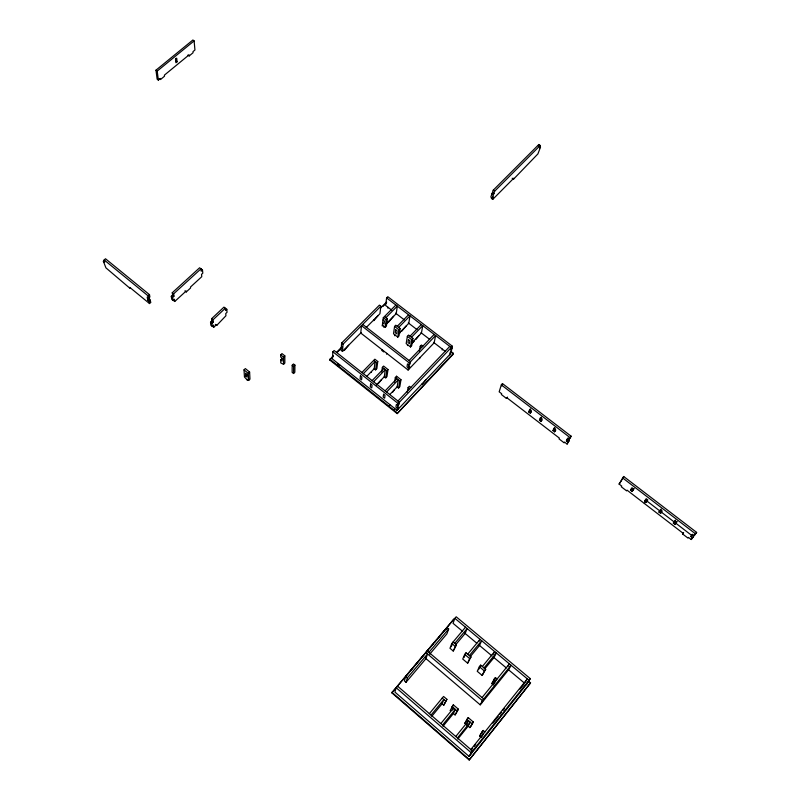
<?xml version="1.0" encoding="UTF-8"?>
<svg xmlns="http://www.w3.org/2000/svg" width="800" height="800" viewBox="0 0 800 800"><rect width="100%" height="100%" fill="white"/><g stroke="black" fill="none" stroke-linecap="round" stroke-linejoin="round"><path stroke-width="1.2" d="M292.2 365.25L292.15 372.36L293.56 373.5L294.84 372.23L294.92 365.12L293.49 363.97L292.2 365.25L293.63 366.4L293.56 373.5M450.48 351.09L453.43 353.35L453.24 354.21L397.17 413.61L329.7 359.97L333.25 355.6M398.3 409.03L398.64 407L397.4 408.3L395.92 407.13L396.37 404.41L397.85 405.58L399.09 404.27L399.44 402.21L334.14 350.52L332.88 351.79L332.42 358.99L397.06 410.33L450.8 353.48L452.44 346.27L387.8 296.71L386.6 297.92L385.63 305.48L391.75 310.18M339.55 364.65L339.49 365.5L337.59 363.99M366.24 327.51L379.92 313.73L380.84 306.22L379.42 305.12L341.62 343.03L341.07 350.29L342.49 351.42L361.14 332.64M342.49 351.42L343.05 344.16L380.84 306.22M344.55 349.34L344.48 350.2L348.66 345.2M373.92 319.77L373.82 320.66L377.93 315.74M371.38 372.37L371.48 371.52M374.09 369.58L375.07 361.61L363.35 373.64M366.85 376.28L374.19 368.73L375.63 369.87L376.53 362.76L377.77 361.49L374.86 359.2L361.89 372.49M382.25 326.03L383.31 317.72L395.88 305.03M377.77 361.49L376.86 368.61L375.63 369.87M386.48 302.9L386.6 302L380.47 308.15M383.67 327.13L383.79 326.25M381.89 349.55L381.78 350.41L383.69 351.91M382.36 325.15L385.21 327.35L386.18 319.94L387.39 318.72L384.53 316.5M387.86 308.18L387.98 307.29M387.39 318.72L386.41 326.14L385.21 327.35M387.51 323.23L387.63 322.35M381.73 372.06L382.37 367.35L383.61 366.07L387.99 369.52L386.98 376.58L385.76 377.85L384.31 376.71L376.21 385.1M381.6 379.51L378.41 383.54M386.56 354.15L386.68 353.29M384.19 377.54L385.29 369.65L373.59 381.75M393.6 316.3L388.37 322.37M385.76 377.85L386.76 370.8L387.99 369.52M394.58 326.43L393.52 333.8L397.8 337.12L399 335.89L400.12 328.54L395.79 325.2L394.58 326.43L398.91 329.78L397.8 337.12M394.82 335.78L394.95 334.9M400.08 332.95L400.21 332.08M389.59 405.31L389.72 404.5M394.6 382.2L395.32 377.53L396.56 376.24L400.98 379.71L399.83 386.7L398.61 387.98L397.15 386.83L389.84 394.48M394.45 389.66L392.78 392.09M396.19 378.58L396.56 376.24M406.17 325.98L401.78 331.21M397.02 387.65L398.27 379.84L386.59 392.04M394.48 409.19L394.61 408.38M398.61 387.98L399.74 381L400.98 379.71M407.36 336.31L406.17 343.6L410.49 346.95L411.68 345.71L412.93 338.44L408.57 335.07L407.36 336.31L411.72 339.68L410.49 346.95M407.46 345.58L407.61 344.72M397.06 410.33L398.19 403.52L452.44 346.27M397.17 413.61L453.43 353.35M412.87 341.87L412.73 342.74L414.42 340.98M408.1 370.03L409.33 362.93L435.62 335.52L434.15 342.81L408.1 370.03L360.75 333.03L361.49 325.65L409.33 362.93M409.31 368.77L409.68 366.66L408.47 367.92L407.01 366.78L407.49 363.94L408.96 365.08L410.17 363.81L410.54 361.66L362.72 324.41M407.31 392.2L408.12 387.59L409.35 386.29L410.83 387.46M418.81 335.73L416.12 339.23M419.35 351.07L420.23 346.26L421.43 345.01L422.89 346.14M419.65 358.65L419.81 357.8M422.25 383.68L422.09 384.51L426.26 379.44M442.17 349.98L442.36 349.13M449.63 354.72L450.11 352.57L451.29 351.33M512.16 178.21L513.53 179.19L537.9 153.93L540.54 146.99L539.5 148.03L540.2 145.48L538.82 144.52L493.25 190.19L490.82 197.05L492.21 198.05L493.3 196.96L492.72 199.4L491.34 198.41M492.21 198.05L494.65 191.2L540.2 145.48M513.53 179.19L513.78 178.2L492.72 199.4M538.36 146.22L538.82 144.52M528.63 681.26L530.54 682.86L530.22 683.38L469.17 760L391.78 692.81L454.02 618.91L447.36 627.13M470.42 754.72L472.55 751.01L397.53 686.11L396.15 687.74L394.92 692.09L469.08 756.41L527.6 683.06L530.3 678.64L456.19 616.78L454.88 618.33L453.04 623.32L462.56 631.29M429.66 654.27L446.9 633.85L448.68 628.95L447.05 627.58L405.72 676.42L404.39 680.88L406.02 682.28L425.98 658.63L427.54 653.96L407.37 677.84L406.02 682.28M506.39 398.39L506.66 397.58L559.38 438.12L559.04 438.9L564.18 442.85L564.52 442.08L567.1 444.06L567.96 442.12L566.4 440.93L567.55 438.32L569.11 439.52L571.14 436.21L502.49 383.6L501.32 384.89L499.17 391.81L501.66 393.73L501.4 394.55L506.39 398.39L507.55 397.11M501.77 385.91L502.49 383.6M426.47 653.33L427.25 650.98L483.75 698.99L481.54 703.21M446.34 629.55L447.05 627.58M528.77 412.01L529.75 409.31L531.28 410.48L530.29 413.18L528.77 412.01L530.59 408.9M465.5 627.2L451.8 643.52L449.98 648.28L453.23 651.03L456.41 644.71L453.12 641.94L451.29 646.72M539.45 420.22L540.48 417.54L542.02 418.72L540.98 421.39L539.45 420.22L541.3 417.12M453.23 651.03L456.41 644.71M553.01 430.64L554.1 428L555.65 429.19L554.55 431.82L553.01 430.64L554.89 427.55M431.79 716.29L442.11 703.76L443.87 699.54L431.04 715.1M464.71 654.39L462.74 659.05L467.65 663.2L470.99 656.99L466.03 652.81L464.71 654.39L469.67 658.58L467.65 663.2M442.11 703.77L443.76 705.19L446.9 699.33L443.56 696.46L429.37 713.65M464.05 657.48L466.03 652.81M446.9 699.33L443.76 705.19M566.4 440.93L568.32 437.86M479.17 641.24L480.02 639.33L467.68 654.2M569.11 439.52L571.14 436.21M567.55 439.6L569.1 440.79L567.1 444.06M450.11 710.65L453.32 704.84L458.37 709.16L455.09 714.93L453.43 713.5L455.33 709.37L442.53 725.04M451.92 707.97L453.32 704.84M452.71 710L453.65 707.93L440.85 723.58M455.09 714.93L458.37 709.16M479.37 666.74L477.23 671.28L482.17 675.45L485.68 669.35L480.68 665.14L479.37 666.74L484.37 670.96L482.17 675.45M478.53 669.69L480.68 665.14M493.27 654.35L494.65 651.55L482.35 666.54M484.87 668.75L494 657.6L496.31 652.94L484.01 667.95M464.82 723.3L468.21 717.6L473.29 721.96L471.18 725.96L469.84 727.61L464.82 723.3L468.21 717.6M466.49 724.73L468.55 720.72L455.78 736.51M480.23 704.84L482.42 700.63L511.06 665.26L508.57 669.8L480.23 704.84L425.31 658.06M493.48 685L491.82 683.6L494.13 679.18L495.45 677.57L497.12 678.98M493.59 681.11L495.45 677.57M469.84 727.61L473.29 721.96M494.07 683.9L495.81 680.6L494.13 679.18M507.9 666.59L509.38 663.86L482.07 697.56M692.32 538.09L691.21 539.52L688.48 537.41L687.97 538.09L682.51 533.9L683.01 533.21L627.04 490.16L626.62 490.89L621.32 486.81L621.74 486.08L619.09 484.05L623.7 476.5L696.63 532.39L694.21 535.55L692.55 534.28L690.84 536.56L692.49 537.82L693.6 536.39L691.96 535.13L690.84 536.56M620.8 481.65L623.7 476.5M481.86 732.14L483.56 733.61L481.33 737.49L479.64 736.04L481.86 732.14L483.2 730.46L484.91 731.93M483.2 730.46L479.64 736.04M469.08 756.41L471.19 752.72L530.3 678.64M469.17 760L530.54 682.86M630.5 490.18L631.93 487.74L633.54 488.98L632.1 491.41L630.5 490.18L631.63 488.8L633.23 490.03L632.1 491.41M633.23 490.03L634.19 488.4M525.19 682.37L527.33 678.84L470.84 749.53M526.32 684.66L529.02 680.26L454.88 618.33M644.68 501.08L646.18 498.68L647.8 499.92L646.29 502.32L644.68 501.08L645.81 499.69L647.42 500.93L646.29 502.32M644.37 503.49L645.49 501.7M658.96 512.06L660.53 509.69L662.16 510.94L660.59 513.31L658.96 512.06L661.13 509.07M675.55 520.14L674.46 521.69L676.1 522.95L674.98 524.37L673.34 523.11L674.97 520.78L676.61 522.04M674.98 524.37L677.19 521.4M691.21 539.52L693.6 536.39M694.21 535.55L695.32 534.11M696.63 532.39L695.51 533.83L622.56 477.88M682.51 533.9L683.63 532.48M673.34 523.11L674.46 521.69M471.06 750.34L472.62 748.39M474.17 746.45L475.72 744.51M492.81 723.12L498.24 716.31M499.8 714.37L501.35 712.42M502.9 710.48L504.46 708.53M519.99 689.09L523.87 684.23M660.59 513.31L661.71 511.9L660.09 510.65M457.48 737.98L470.24 722.17L468.17 726.17L457.77 739.06M491.82 683.6L493.12 682M443 726.28L453.43 713.5M484.37 670.96L485.68 669.35M469.67 658.58L470.99 656.99M619.09 484.05L620.22 482.68M469.34 655.59L481.67 640.71L479.53 645.49L470.37 656.55M454.77 643.33L467.14 628.56L465.16 633.46L455.97 644.43M391.78 692.81L424 654.73M425.61 652.83L428.03 649.97M429.64 648.07L432.86 644.26M434.47 642.36L436.89 639.5M438.5 637.6L445.75 629.03M428.89 652.37L448.68 628.95M567.96 442.12L569.1 440.79M554.55 431.82L555.7 430.5L554.16 429.31M540.98 421.39L542.14 420.08L540.61 418.9M530.29 413.18L531.45 411.87L529.93 410.7M397.95 401.03L449.78 346.39M451.95 348.45L450.76 349.7L451.26 347.52L386.6 297.92M385.12 390.88L396.8 378.69M409.08 360.52L434.16 334.4M411.47 337.31L422.76 325.66L421.43 333.02L411.56 343.23M372.12 380.59L383.83 368.5M411.72 339.68L412.93 338.44M410.02 336.19L421.31 324.55M398.91 329.78L400.12 328.54M398.89 333.43L408.79 323.3L409.99 315.86L398.67 327.43M397.23 326.31L408.55 314.76M386.31 323.69L396.23 313.63L397.31 306.13L385.96 317.61M336.75 352.09L341.99 346.82M329.7 359.97L333.19 356.46M337.56 352.07L341.93 347.68M382.99 306.42L385.61 303.78M293.63 366.4L294.92 365.12M280.73 359.92L280.75 362.92L283.56 364.33L284.84 363.07L284.83 355.88L281.98 353.59L280.69 354.86L280.7 357.04L282.12 358.18L282.14 361.05L280.73 359.92L282.01 358.66M283.56 364.33L283.53 357.15L284.83 355.88M247.31 380.11L247.26 379.27L248.67 380.42L249.98 379.14L249.61 372.06L245.34 368.58L244.02 369.87L244.45 376.97L247.31 380.11L248.62 378.83M248.67 380.42L248.28 373.35L249.61 372.06M245.73 376.01L245.57 373.17L246.98 374.33L247.14 377.16L245.73 376.01L247.04 374.73M213.73 327.28L216.6 324.57L216.68 325.46L225.93 315.77L225.75 313.52L227.05 312.3L226.81 309.28L223.95 307.11L211.62 318.69L211.84 320.95L213.22 322.07L211.91 323.3L212.2 326.29L213.51 325.06L213.73 327.28L212.36 326.17M212.2 326.29L210.83 325.18L210.53 322.19L211.84 320.95M213.22 322.07L213 319.81L225.33 308.22L225.51 310.5L226.81 309.28M184.94 290.85L186.28 291.93L190.59 287.97L190.48 287.05L201.78 276.68L201.53 274.35L202.82 273.17L202.49 270.04L201.15 268.96M186.28 291.93L186.16 291.01L174.73 301.51L174.4 299.22L173.08 300.43L172.63 297.37L173.96 296.16L173.62 293.84L172.27 292.74L199.6 267.78L200.95 268.86L201.2 271.22L202.49 270.04M173.62 293.84L200.95 268.86M173.08 300.43L171.74 299.34L171.28 296.27L172.61 295.06L172.27 292.74M104.72 260.08L103.37 261.25L105.92 267.85L129.97 288.32L129.79 287.4L149.51 303.55L150.84 302.34L148.74 296.91M149.51 303.55L149.11 301.27L147.77 300.17L147.22 297.1L148.56 298.2L149.9 296.99L149.5 294.67L105.5 258.76L104.15 259.94L104.69 262.33L103.37 261.25M147.77 300.17L149.1 298.96M149.11 301.27L150.44 300.06M148.56 298.2L148.15 295.89L149.5 294.67M158.36 80.1L160.37 78.45L160.51 79.52L164.52 76.22L164.39 75.15L189.07 54.86L189.17 55.95L193.08 52.73L192.98 51.64L194.94 50.03L194.12 40.9L192.9 40L155.97 70.18L157.14 79.18L158.36 80.1L157.21 71.1L155.97 70.18M177.09 61.76L175.9 62.74L175.5 59.12L176.7 58.14L177.09 61.76L175.87 60.85L175.61 58.43M157.21 71.1L194.12 40.9M493.25 190.19L494.65 191.2M492.68 192.67L494.07 193.68M491.59 193.77L492.98 194.77M187.95 55.04L189.17 55.95M159.29 78.6L160.51 79.52M501.32 384.89L569.98 437.56M647.04 501.12L659.74 510.88M661.37 512.13L674.16 521.95M675.79 523.21L691.7 535.42M395.61 313.16L404.37 319.9M408.27 322.9L417.04 329.64M420.93 332.64L429.7 339.38M433.59 342.38L445.26 351.36M383.31 317.72L386.18 319.94M420.23 346.26L421.69 347.39M383.03 319.97L384.46 321.07L384.07 324.04L382.65 322.94M373.62 360.47L376.53 362.76M382.37 367.35L386.76 370.8M395.32 377.53L399.74 381M408.12 387.59L409.6 388.75M341.62 343.03L343.05 344.16M332.88 351.79L398.19 403.52M329.75 359.12L397.3 412.8M280.69 354.86L283.53 357.15M211.62 318.69L213 319.81M215.32 324.36L216.68 325.46M210.53 322.19L211.91 323.3M172.61 295.06L173.96 296.16M171.28 296.27L172.63 297.37M173.39 300.42L174.73 301.51M244.02 369.87L248.28 373.35M104.15 259.94L148.15 295.89M464.46 632.88L476.83 643.24M478.74 644.83L492.06 655.98M493.96 657.57L506.34 667.93M508.24 669.52L524.42 683.06M451.8 643.52L455.09 646.29M425.91 652.57L482.42 700.63M442.2 698.1L445.55 700.97M451.97 706.49L457.02 710.82M466.86 719.27L471.94 723.63M405.72 676.42L407.37 677.84M396.15 687.74L471.19 752.72M391.92 692.29L469.42 759.57M360.41 375.9L360.11 378.71L361.56 379.86L361.87 377.05L360.41 375.9M370.62 383.99L370.28 386.78L371.73 387.93L372.08 385.15L370.62 383.99M383.57 394.26L383.18 397.02L384.65 398.18L385.05 395.43L383.57 394.26M395.7 329.77L395.27 332.71L396.7 333.82L397.14 330.88L395.7 329.77M408.45 339.64L407.97 342.55L409.41 343.67L409.9 340.76L408.45 339.64"/></g></svg>
